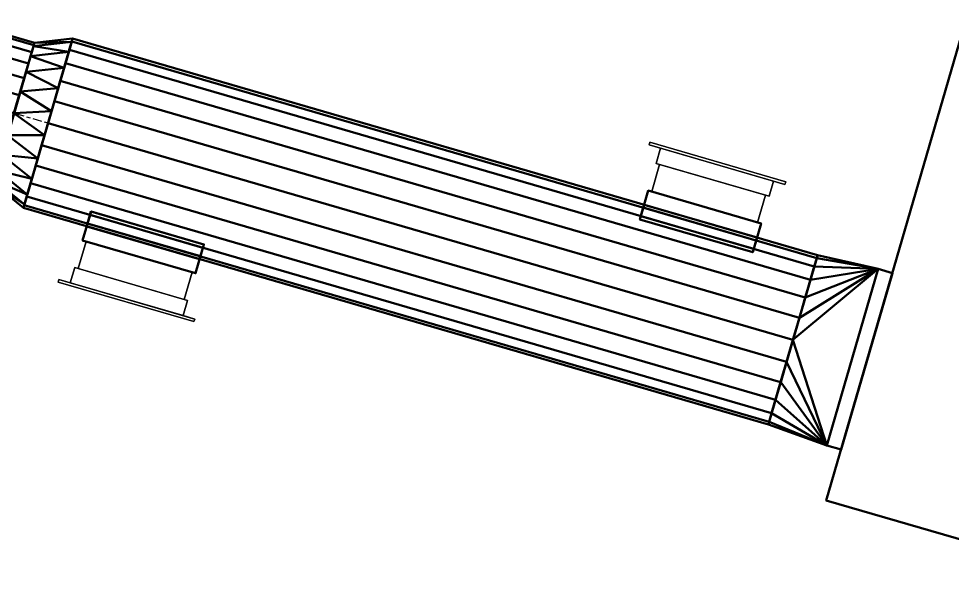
# Model space of a CAD drawing. Header units: inches. Extents: x -1654 to 1344, y -1538 to 36.
# Drawn here: x 219.7 to 283.2, y -848.8 to -809.8 of the extents above; entities that cross this region are included whole.
import ezdxf

# ---------------------------------------------------------------- set-up
doc = ezdxf.new("R2010")
doc.units = ezdxf.units.IN
doc.header["$MEASUREMENT"] = 0
doc.linetypes.add('Center', pattern=[1.25, 0.25, -0.1875, 0.625, -0.1875])
for name, color, linetype, lineweight in [('M-EQPT', 2, 'Continuous', 50), ('M-HVAC-CDFF', 3, 'Continuous', 30), ('M-HVAC-CDFF-SA', 3, 'Continuous', 30), ('M-HVAC-DUCT', 1, 'Center', 30), ('M-HVAC-DUCT-SA', 1, 'Continuous', 50)]:
    doc.layers.add(name, color=color, linetype=linetype, lineweight=lineweight)

# ---------------------------------------------------------------- blocks, each defined once
blk = doc.blocks.new('Heat Pump - Horizontal - Water Source - Heat Pump 3 Ton Horizontal-844840-_3D_')
at = {"layer": 'M-EQPT'}
mesh = blk.add_polyface(dxfattribs=at)
corners = [(-14.998, 12.199, 7.75), (-14.998, 12.199, -7.75), (-27.498, 12.199, -7.75), (-27.498, 12.199, 7.75)]
mesh.append_faces([[corners[k] for k in face] for face in [(2, 3, 0, 1)]])
mesh = blk.add_polyface(dxfattribs=at)
corners = [(-27.498, 12.199, -7.75), (-14.998, 12.199, -7.75), (-14.998, 11.199, -7.75), (-27.498, 11.199, -7.75)]
mesh.append_faces([[corners[k] for k in face] for face in [(0, 1, 2, 3)]])
mesh = blk.add_polyface(dxfattribs=at)
corners = [(-27.498, 12.199, 7.75), (-27.498, 12.199, -7.75), (-27.498, 11.199, -7.75), (-27.498, 11.199, 7.75)]
mesh.append_faces([[corners[k] for k in face] for face in [(0, 1, 2, 3)]])
mesh = blk.add_polyface(dxfattribs=at)
corners = [(-14.998, 12.199, 7.75), (-27.498, 12.199, 7.75), (-27.498, 11.199, 7.75), (-14.998, 11.199, 7.75)]
mesh.append_faces([[corners[k] for k in face] for face in [(0, 1, 2, 3)]])
mesh = blk.add_polyface(dxfattribs=at)
corners = [(-14.998, 12.199, -7.75), (-14.998, 12.199, 7.75), (-14.998, 11.199, 7.75), (-14.998, 11.199, -7.75)]
mesh.append_faces([[corners[k] for k in face] for face in [(0, 1, 2, 3)]])
mesh = blk.add_polyface(dxfattribs=at)
corners = [(31.1, -11.199, 9.65), (31.1, 11.199, 9.65), (-31.1, 11.199, 9.65), (-31.1, -11.199, 9.65)]
mesh.append_faces([[corners[k] for k in face] for face in [(3, 0, 1, 2)]])
mesh = blk.add_polyface(dxfattribs=at)
corners = [(31.1, -11.199, -9.65), (-31.1, -11.199, -9.65), (-31.1, 11.199, -9.65), (31.1, 11.199, -9.65)]
mesh.append_faces([[corners[k] for k in face] for face in [(1, 2, 3, 0)]])
mesh = blk.add_polyface(dxfattribs=at)
corners = [(-31.1, 11.199, 9.65), (31.1, 11.199, 9.65), (31.1, 11.199, -9.65), (-31.1, 11.199, -9.65)]
mesh.append_faces([[corners[k] for k in face] for face in [(0, 1, 2, 3)]])
mesh = blk.add_polyface(dxfattribs=at)
corners = [(-31.1, -11.199, 9.65), (-31.1, 11.199, 9.65), (-31.1, 11.199, -9.65), (-31.1, -11.199, -9.65)]
mesh.append_faces([[corners[k] for k in face] for face in [(0, 1, 2, 3)]])
mesh = blk.add_polyface(dxfattribs=at)
corners = [(-14.998, 11.199, 7.75), (-27.498, 11.199, 7.75), (-27.498, 11.199, -7.75), (-14.998, 11.199, -7.75)]
mesh.append_faces([[corners[k] for k in face] for face in [(1, 2, 3, 0)]])
blk = doc.blocks.new('Rectangular to Round Transition - Angle - 45 Degree-916115-_3D_')
at = {"layer": 'M-HVAC-DUCT', "color": 8, "linetype": 'Continuous', "lineweight": 50}
mesh = blk.add_polyface(dxfattribs=at)
corners = [(0, -6.25, 7.75), (0, 6.25, 7.75), (0, 6.25, -7.75), (0, -6.25, -7.75)]
mesh.append_faces([[corners[k] for k in face] for face in [(0, 1, 2, 3)]], dxfattribs={"color": 8})
mesh = blk.add_polyface(dxfattribs=at)
corners = [(0, -6.25, -7.75), (0, 6.25, -7.75), (4.225, 0, -6)]
mesh.append_faces([[corners[k] for k in face] for face in [(0, 1, 2)]], dxfattribs={"color": 8})
mesh = blk.add_polyface(dxfattribs=at)
corners = [(4.225, 6), (4.225, 5.796, -1.553), (4.225, 5.196, -3), (4.225, 4.243, -4.243), (4.225, 3, -5.196), (4.225, 1.553, -5.796), (4.225, 0, -6), (0, 6.25, -7.75), (0, 6.25, -7.75), (0, 6.25, -7.75), (0, 6.25, -7.75), (0, 6.25, -7.75), (0, 6.25, -7.75), (0, 6.25, -7.75), (0, 6.25, -7.75), (0, 6.25, -7.75), (0, 6.25, -7.75)]
mesh.append_faces([[corners[k] for k in face] for face in [(6, 8, 5), (9, 4, 5), (11, 3, 4), (3, 12, 2), (14, 1, 2), (15, 0, 1)]], dxfattribs={"color": 8})
mesh = blk.add_polyface(dxfattribs=at)
corners = [(0, 6.25, -7.75), (0, 6.25, 7.75), (4.225, 6)]
mesh.append_faces([[corners[k] for k in face] for face in [(0, 1, 2)]], dxfattribs={"color": 8})
mesh = blk.add_polyface(dxfattribs=at)
corners = [(4.225, 0, 6), (4.225, 1.553, 5.796), (4.225, 3, 5.196), (4.225, 4.243, 4.243), (4.225, 5.196, 3), (4.225, 5.796, 1.553), (4.225, 6), (0, 6.25, 7.75), (0, 6.25, 7.75), (0, 6.25, 7.75), (0, 6.25, 7.75), (0, 6.25, 7.75), (0, 6.25, 7.75), (0, 6.25, 7.75), (0, 6.25, 7.75), (0, 6.25, 7.75), (0, 6.25, 7.75)]
mesh.append_faces([[corners[k] for k in face] for face in [(6, 8, 5), (9, 4, 5), (11, 3, 4), (3, 12, 2), (14, 1, 2), (15, 0, 1)]], dxfattribs={"color": 8})
mesh = blk.add_polyface(dxfattribs=at)
corners = [(0, 6.25, 7.75), (0, -6.25, 7.75), (4.225, 0, 6)]
mesh.append_faces([[corners[k] for k in face] for face in [(0, 1, 2)]], dxfattribs={"color": 8})
mesh = blk.add_polyface(dxfattribs=at)
corners = [(4.225, 0, 6), (4.225, -1.553, 5.796), (4.225, -3, 5.196), (4.225, -4.243, 4.243), (4.225, -5.196, 3), (4.225, -5.796, 1.553), (4.225, -6), (4.225, -5.796, -1.553), (4.225, -5.196, -3), (4.225, -4.243, -4.243), (4.225, -3, -5.196), (4.225, -1.553, -5.796), (4.225, 0, -6), (4.225, 1.553, -5.796), (4.225, 3, -5.196), (4.225, 4.243, -4.243), (4.225, 5.196, -3), (4.225, 5.796, -1.553), (4.225, 6), (4.225, 5.796, 1.553), (4.225, 5.196, 3), (4.225, 4.243, 4.243), (4.225, 3, 5.196), (4.225, 1.553, 5.796)]
mesh.append_faces([[corners[k] for k in face] for face in [(7, 4, 5, 6)]], dxfattribs={"vtx0": -1, "color": 8})
mesh.append_faces([[corners[k] for k in face] for face in [(16, 21, 15)]], dxfattribs={"vtx0": -1, "vtx1": -1, "color": 8})
mesh.append_faces([[corners[k] for k in face] for face in [(15, 21, 22, 14), (1, 10, 11)]], dxfattribs={"vtx0": -1, "vtx2": -1, "color": 8})
mesh.append_faces([[corners[k] for k in face] for face in [(22, 12, 13, 14)]], dxfattribs={"vtx0": -1, "vtx3": -1, "color": 8})
mesh.append_faces([[corners[k] for k in face] for face in [(19, 20, 17, 18)]], dxfattribs={"vtx1": -1, "color": 8})
mesh.append_faces([[corners[k] for k in face] for face in [(2, 3, 10, 1), (23, 0, 12, 22), (9, 10, 3), (7, 8, 4)]], dxfattribs={"vtx1": -1, "vtx2": -1, "color": 8})
mesh.append_faces([[corners[k] for k in face] for face in [(0, 1, 11, 12), (3, 4, 8, 9), (20, 21, 16, 17)]], dxfattribs={"vtx1": -1, "vtx3": -1, "color": 8})
mesh = blk.add_polyface(dxfattribs=at)
corners = [(4.225, -6), (4.225, -5.796, 1.553), (4.225, -5.196, 3), (4.225, -4.243, 4.243), (4.225, -3, 5.196), (4.225, -1.553, 5.796), (4.225, 0, 6), (0, -6.25, 7.75), (0, -6.25, 7.75), (0, -6.25, 7.75), (0, -6.25, 7.75), (0, -6.25, 7.75), (0, -6.25, 7.75), (0, -6.25, 7.75), (0, -6.25, 7.75), (0, -6.25, 7.75), (0, -6.25, 7.75)]
mesh.append_faces([[corners[k] for k in face] for face in [(6, 8, 5), (9, 4, 5), (11, 3, 4), (3, 12, 2), (14, 1, 2), (15, 0, 1)]], dxfattribs={"color": 8})
mesh = blk.add_polyface(dxfattribs=at)
corners = [(4.225, 0, -6), (4.225, -1.553, -5.796), (4.225, -3, -5.196), (4.225, -4.243, -4.243), (4.225, -5.196, -3), (4.225, -5.796, -1.553), (4.225, -6), (0, -6.25, -7.75), (0, -6.25, -7.75), (0, -6.25, -7.75), (0, -6.25, -7.75), (0, -6.25, -7.75), (0, -6.25, -7.75), (0, -6.25, -7.75), (0, -6.25, -7.75), (0, -6.25, -7.75), (0, -6.25, -7.75)]
mesh.append_faces([[corners[k] for k in face] for face in [(6, 8, 5), (9, 4, 5), (11, 3, 4), (3, 12, 2), (14, 1, 2), (15, 0, 1)]], dxfattribs={"color": 8})
mesh = blk.add_polyface(dxfattribs=at)
corners = [(0, -6.25, 7.75), (0, -6.25, -7.75), (4.225, -6)]
mesh.append_faces([[corners[k] for k in face] for face in [(0, 1, 2)]], dxfattribs={"color": 8})
blk = doc.blocks.new('Supply Diffuser - Sidewall - 8 x 6-950910-_3D_')
at = {"layer": 'M-HVAC-CDFF'}
mesh = blk.add_polyface(dxfattribs=at)
corners = [(-3.75, 3, 2.75), (3.75, 3, 2.75), (3.75, 3, -2.75), (-3.75, 3, -2.75)]
mesh.append_faces([[corners[k] for k in face] for face in [(1, 2, 3, 0)]])
mesh = blk.add_polyface(dxfattribs=at)
corners = [(-3.75, 3, 2.75), (-3.75, 3, -2.75), (-3.75, 1.078125, -2.75), (-3.75, 1.078125, 2.75)]
mesh.append_faces([[corners[k] for k in face] for face in [(2, 3, 0, 1)]])
mesh = blk.add_polyface(dxfattribs=at)
corners = [(-3.75, 3, -2.75), (3.75, 3, -2.75), (3.75, 1.078125, -2.75), (-3.75, 1.078125, -2.75)]
mesh.append_faces([[corners[k] for k in face] for face in [(2, 3, 0, 1)]])
mesh = blk.add_polyface(dxfattribs=at)
corners = [(3.75, 3, 2.75), (-3.75, 3, 2.75), (-3.75, 1.078125, 2.75), (3.75, 1.078125, 2.75)]
mesh.append_faces([[corners[k] for k in face] for face in [(2, 3, 0, 1)]])
mesh = blk.add_polyface(dxfattribs=at)
corners = [(3.75, 3, -2.75), (3.75, 3, 2.75), (3.75, 1.078125, 2.75), (3.75, 1.078125, -2.75)]
mesh.append_faces([[corners[k] for k in face] for face in [(2, 3, 0, 1)]])
mesh = blk.add_polyface(dxfattribs=at)
corners = [(-4, 1.078125, 3), (4, 1.078125, 3), (4, 1.078125, -3), (-4, 1.078125, -3), (-3.75, 1.078125, 2.75), (-3.75, 1.078125, -2.75), (3.75, 1.078125, -2.75), (3.75, 1.078125, 2.75)]
mesh.append_faces([[corners[k] for k in face] for face in [(3, 5, 6, 2), (2, 6, 7, 1)]], dxfattribs={"vtx0": -1, "vtx2": -1})
mesh.append_faces([[corners[k] for k in face] for face in [(4, 5, 3, 0), (7, 4, 0, 1)]], dxfattribs={"vtx1": -1, "vtx3": -1})
mesh = blk.add_polyface(dxfattribs=at)
corners = [(-4, 1.078125, 3), (-4, 1.078125, -3), (-4, 0, -3), (-4, 0, 3)]
mesh.append_faces([[corners[k] for k in face] for face in [(2, 3, 0, 1)]])
mesh = blk.add_polyface(dxfattribs=at)
corners = [(-4, 1.078125, -3), (4, 1.078125, -3), (4, 0, -3), (-4, 0, -3)]
mesh.append_faces([[corners[k] for k in face] for face in [(2, 3, 0, 1)]])
mesh = blk.add_polyface(dxfattribs=at)
corners = [(4, 1.078125, 3), (-4, 1.078125, 3), (-4, 0, 3), (4, 0, 3)]
mesh.append_faces([[corners[k] for k in face] for face in [(2, 3, 0, 1)]])
mesh = blk.add_polyface(dxfattribs=at)
corners = [(4, 1.078125, -3), (4, 1.078125, 3), (4, 0, 3), (4, 0, -3)]
mesh.append_faces([[corners[k] for k in face] for face in [(2, 3, 0, 1)]])
mesh = blk.add_polyface(dxfattribs=at)
corners = [(4.8125, 0, 3.8125), (4.8125, 0, -3.8125), (-4.8125, 0, -3.8125), (-4.8125, 0, 3.8125), (-4, 0, 3), (-4, 0, -3), (4, 0, -3), (4, 0, 3)]
mesh.append_faces([[corners[k] for k in face] for face in [(3, 4, 5, 2), (2, 5, 6, 1)]], dxfattribs={"vtx0": -1, "vtx2": -1})
mesh.append_faces([[corners[k] for k in face] for face in [(7, 4, 3, 0), (6, 7, 0, 1)]], dxfattribs={"vtx1": -1, "vtx3": -1})
mesh = blk.add_polyface(dxfattribs=at)
corners = [(-4.8125, -0.1875, 3.8125), (4.8125, -0.1875, 3.8125), (4.8125, 0, 3.8125), (-4.8125, 0, 3.8125)]
mesh.append_faces([[corners[k] for k in face] for face in [(3, 0, 1, 2)]])
mesh = blk.add_polyface(dxfattribs=at)
corners = [(-4.8125, -0.1875, -3.8125), (-4.8125, -0.1875, 3.8125), (-4.8125, 0, 3.8125), (-4.8125, 0, -3.8125)]
mesh.append_faces([[corners[k] for k in face] for face in [(0, 1, 2, 3)]])
mesh = blk.add_polyface(dxfattribs=at)
corners = [(4.8125, -0.1875, -3.8125), (-4.8125, -0.1875, -3.8125), (-4.8125, 0, -3.8125), (4.8125, 0, -3.8125)]
mesh.append_faces([[corners[k] for k in face] for face in [(3, 0, 1, 2)]])
mesh = blk.add_polyface(dxfattribs=at)
corners = [(4.8125, -0.1875, 3.8125), (-4.8125, -0.1875, 3.8125), (-4.8125, -0.1875, -3.8125), (4.8125, -0.1875, -3.8125)]
mesh.append_faces([[corners[k] for k in face] for face in [(3, 0, 1, 2)]])
mesh = blk.add_polyface(dxfattribs=at)
corners = [(4.8125, -0.1875, 3.8125), (4.8125, -0.1875, -3.8125), (4.8125, 0, -3.8125), (4.8125, 0, 3.8125)]
mesh.append_faces([[corners[k] for k in face] for face in [(0, 1, 2, 3)]])
blk = doc.blocks.new('Round Transition - Angle - 45 Degree-838119-_3D_')
at = {"layer": 'M-HVAC-DUCT', "color": 8, "linetype": 'Continuous', "lineweight": 50}
mesh = blk.add_polyface(dxfattribs=at)
corners = [(0, -6), (0, -5.757, 1.69), (0, -5.048, 3.244), (0, -3.929, 4.534), (0, -2.492, 5.458), (0, -0.854, 5.939), (0, 0.854, 5.939), (0, 2.492, 5.458), (0, 3.929, 4.534), (0, 5.048, 3.244), (0, 5.757, 1.69), (0, 6), (0, 5.757, -1.69), (0, 5.048, -3.244), (0, 3.929, -4.534), (0, 2.492, -5.458), (0, 0.854, -5.939), (0, -0.854, -5.939), (0, -2.492, -5.458), (0, -3.929, -4.534), (0, -5.048, -3.244), (0, -5.757, -1.69)]
mesh.append_faces([[corners[k] for k in face] for face in [(11, 9, 10)]], dxfattribs={"vtx0": -1, "color": 8})
mesh.append_faces([[corners[k] for k in face] for face in [(14, 3, 12, 13), (12, 3, 11)]], dxfattribs={"vtx0": -1, "vtx1": -1, "color": 8})
mesh.append_faces([[corners[k] for k in face] for face in [(15, 0, 3, 14)]], dxfattribs={"vtx0": -1, "vtx1": -1, "vtx2": -1, "color": 8})
mesh.append_faces([[corners[k] for k in face] for face in [(11, 7, 8, 9), (0, 15, 16, 17)]], dxfattribs={"vtx0": -1, "vtx3": -1, "color": 8})
mesh.append_faces([[corners[k] for k in face] for face in [(6, 7, 11, 5)]], dxfattribs={"vtx1": -1, "vtx2": -1, "color": 8})
mesh.append_faces([[corners[k] for k in face] for face in [(20, 21, 0, 19)]], dxfattribs={"vtx2": -1, "color": 8})
mesh.append_faces([[corners[k] for k in face] for face in [(3, 4, 5, 11), (17, 18, 19, 0)]], dxfattribs={"vtx2": -1, "vtx3": -1, "color": 8})
mesh.append_faces([[corners[k] for k in face] for face in [(0, 1, 2, 3)]], dxfattribs={"vtx3": -1, "color": 8})
mesh = blk.add_polyface(dxfattribs=at)
corners = [(0, -6), (0, -5.757, -1.69), (0, -5.048, -3.244), (0, -3.929, -4.534), (0, -2.492, -5.458), (0, -0.854, -5.939), (0, 0.854, -5.939), (0, 2.492, -5.458), (0, 3.929, -4.534), (0, 5.048, -3.244), (0, 5.757, -1.69), (0, 6), (2.414, 5), (2.414, 4.755, -1.545), (2.414, 4.045, -2.939), (2.414, 2.939, -4.045), (2.414, 1.545, -4.755), (2.414, 0, -5), (2.414, -1.545, -4.755), (2.414, -2.939, -4.045), (2.414, -4.045, -2.939), (2.414, -4.755, -1.545), (2.414, -5)]
mesh.append_faces([[corners[k] for k in face] for face in [(12, 10, 11)]], dxfattribs={"vtx0": -1, "color": 8})
mesh.append_faces([[corners[k] for k in face] for face in [(9, 14, 8), (5, 18, 4), (4, 19, 3)]], dxfattribs={"vtx0": -1, "vtx1": -1, "color": 8})
mesh.append_faces([[corners[k] for k in face] for face in [(13, 9, 10), (15, 7, 8), (20, 2, 3), (17, 5, 6)]], dxfattribs={"vtx0": -1, "vtx2": -1, "color": 8})
mesh.append_faces([[corners[k] for k in face] for face in [(0, 1, 22)]], dxfattribs={"vtx1": -1, "color": 8})
mesh.append_faces([[corners[k] for k in face] for face in [(12, 13, 10), (15, 16, 7), (14, 15, 8), (13, 14, 9), (6, 7, 16), (16, 17, 6), (18, 19, 4), (17, 18, 5), (21, 22, 1), (20, 21, 2), (19, 20, 3), (1, 2, 21)]], dxfattribs={"vtx1": -1, "vtx2": -1, "color": 8})
mesh = blk.add_polyface(dxfattribs=at)
corners = [(0, 6), (0, 5.757, 1.69), (0, 5.048, 3.244), (0, 3.929, 4.534), (0, 2.492, 5.458), (0, 0.854, 5.939), (0, -0.854, 5.939), (0, -2.492, 5.458), (0, -3.929, 4.534), (0, -5.048, 3.244), (0, -5.757, 1.69), (0, -6), (2.414, -5), (2.414, -4.755, 1.545), (2.414, -4.045, 2.939), (2.414, -2.939, 4.045), (2.414, -1.545, 4.755), (2.414, 0, 5), (2.414, 1.545, 4.755), (2.414, 2.939, 4.045), (2.414, 4.045, 2.939), (2.414, 4.755, 1.545), (2.414, 5)]
mesh.append_faces([[corners[k] for k in face] for face in [(12, 10, 11)]], dxfattribs={"vtx0": -1, "color": 8})
mesh.append_faces([[corners[k] for k in face] for face in [(9, 14, 8), (5, 18, 4), (4, 19, 3)]], dxfattribs={"vtx0": -1, "vtx1": -1, "color": 8})
mesh.append_faces([[corners[k] for k in face] for face in [(13, 9, 10), (15, 7, 8), (20, 2, 3), (17, 5, 6)]], dxfattribs={"vtx0": -1, "vtx2": -1, "color": 8})
mesh.append_faces([[corners[k] for k in face] for face in [(0, 1, 22)]], dxfattribs={"vtx1": -1, "color": 8})
mesh.append_faces([[corners[k] for k in face] for face in [(12, 13, 10), (15, 16, 7), (14, 15, 8), (13, 14, 9), (6, 7, 16), (16, 17, 6), (18, 19, 4), (17, 18, 5), (21, 22, 1), (20, 21, 2), (19, 20, 3), (1, 2, 21)]], dxfattribs={"vtx1": -1, "vtx2": -1, "color": 8})
mesh = blk.add_polyface(dxfattribs=at)
corners = [(2.414, -5), (2.414, -4.755, -1.545), (2.414, -4.045, -2.939), (2.414, -2.939, -4.045), (2.414, -1.545, -4.755), (2.414, 0, -5), (2.414, 1.545, -4.755), (2.414, 2.939, -4.045), (2.414, 4.045, -2.939), (2.414, 4.755, -1.545), (2.414, 5), (2.414, 4.755, 1.545), (2.414, 4.045, 2.939), (2.414, 2.939, 4.045), (2.414, 1.545, 4.755), (2.414, 0, 5), (2.414, -1.545, 4.755), (2.414, -2.939, 4.045), (2.414, -4.045, 2.939), (2.414, -4.755, 1.545)]
mesh.append_faces([[corners[k] for k in face] for face in [(9, 19, 4, 6)]], dxfattribs={"vtx0": -1, "vtx1": -1, "vtx2": -1, "vtx3": -1, "color": 8})
mesh.append_faces([[corners[k] for k in face] for face in [(9, 15, 16, 17), (9, 17, 18, 19)]], dxfattribs={"vtx0": -1, "vtx3": -1, "color": 8})
mesh.append_faces([[corners[k] for k in face] for face in [(1, 2, 19, 0), (8, 9, 6, 7)]], dxfattribs={"vtx1": -1, "color": 8})
mesh.append_faces([[corners[k] for k in face] for face in [(14, 15, 9, 13), (12, 13, 9)]], dxfattribs={"vtx1": -1, "vtx2": -1, "color": 8})
mesh.append_faces([[corners[k] for k in face] for face in [(4, 5, 6)]], dxfattribs={"vtx2": -1, "color": 8})
mesh.append_faces([[corners[k] for k in face] for face in [(2, 3, 4, 19)]], dxfattribs={"vtx2": -1, "vtx3": -1, "color": 8})
mesh.append_faces([[corners[k] for k in face] for face in [(9, 10, 11, 12)]], dxfattribs={"vtx3": -1, "color": 8})
blk = doc.blocks.new('Rectangular Takeoff - Standard-916461-_3D_')
at = {"layer": 'M-HVAC-DUCT', "color": 8, "linetype": 'Continuous', "lineweight": 50}
mesh = blk.add_polyface(dxfattribs=at)
corners = [(-1.044, 4, 3), (-1.044, 4, -3), (-1.044, -4, -3), (-1.044, -4, 3)]
mesh.append_faces([[corners[k] for k in face] for face in [(0, 1, 2, 3)]], dxfattribs={"color": 8})
mesh = blk.add_polyface(dxfattribs=at)
corners = [(-1.044, 4, -3), (-1.044, 4, 3), (1, 4, 3), (1, 4, -3)]
mesh.append_faces([[corners[k] for k in face] for face in [(3, 0, 1, 2)]], dxfattribs={"color": 8})
mesh = blk.add_polyface(dxfattribs=at)
corners = [(-1.044, -4, -3), (-1.044, 4, -3), (1, 4, -3), (1, -4, -3)]
mesh.append_faces([[corners[k] for k in face] for face in [(3, 0, 1, 2)]], dxfattribs={"color": 8})
mesh = blk.add_polyface(dxfattribs=at)
corners = [(1, 4, 3), (-1.044, 4, 3), (-1.044, -4, 3), (1, -4, 3)]
mesh.append_faces([[corners[k] for k in face] for face in [(1, 2, 3, 0)]], dxfattribs={"color": 8})
mesh = blk.add_polyface(dxfattribs=at)
corners = [(1, 4, 3), (1, -4, 3), (1, -4, -3), (1, 4, -3)]
mesh.append_faces([[corners[k] for k in face] for face in [(3, 0, 1, 2)]], dxfattribs={"color": 8})
mesh = blk.add_polyface(dxfattribs=at)
corners = [(-1.044, -4, 3), (-1.044, -4, -3), (1, -4, -3), (1, -4, 3)]
mesh.append_faces([[corners[k] for k in face] for face in [(0, 1, 2, 3)]], dxfattribs={"color": 8})
blk = doc.blocks.new('Rectangular Takeoff - Standard-906652-_3D_')
at = {"layer": 'M-HVAC-DUCT', "color": 8, "linetype": 'Continuous', "lineweight": 50}
mesh = blk.add_polyface(dxfattribs=at)
corners = [(-1.044, -4, 3), (-1.044, 4, 3), (-1.044, 4, -3), (-1.044, -4, -3)]
mesh.append_faces([[corners[k] for k in face] for face in [(1, 2, 3, 0)]], dxfattribs={"color": 8})
mesh = blk.add_polyface(dxfattribs=at)
corners = [(-1.044, 4, -3), (1, 4, -3), (1, -4, -3), (-1.044, -4, -3)]
mesh.append_faces([[corners[k] for k in face] for face in [(3, 0, 1, 2)]], dxfattribs={"color": 8})
mesh = blk.add_polyface(dxfattribs=at)
corners = [(-1.044, 4, 3), (1, 4, 3), (1, 4, -3), (-1.044, 4, -3)]
mesh.append_faces([[corners[k] for k in face] for face in [(2, 3, 0, 1)]], dxfattribs={"color": 8})
mesh = blk.add_polyface(dxfattribs=at)
corners = [(1, -4, 3), (1, 4, 3), (-1.044, 4, 3), (-1.044, -4, 3)]
mesh.append_faces([[corners[k] for k in face] for face in [(1, 2, 3, 0)]], dxfattribs={"color": 8})
mesh = blk.add_polyface(dxfattribs=at)
corners = [(1, -4, 3), (1, -4, -3), (1, 4, -3), (1, 4, 3)]
mesh.append_faces([[corners[k] for k in face] for face in [(3, 0, 1, 2)]], dxfattribs={"color": 8})
mesh = blk.add_polyface(dxfattribs=at)
corners = [(-1.044, -4, -3), (1, -4, -3), (1, -4, 3), (-1.044, -4, 3)]
mesh.append_faces([[corners[k] for k in face] for face in [(3, 0, 1, 2)]], dxfattribs={"color": 8})

msp = doc.modelspace()

# ---------------------------------------------------------------- linework, layer by layer
at = {"layer": 'M-HVAC-DUCT', "color": 5}
for q in [(219.398, -816.219, 1338), (272.393, -831.625, 1338), (272.393, -831.625, 1338)]:
    msp.add_line((221.716, -816.893, 1338), q, dxfattribs=at)

# ---------------------------------------------------------------- block references
at = {"layer": 'M-EQPT', "rotation": 73.79013128408253}
msp.add_blockref('Heat Pump - Horizontal - Water Source - Heat Pump 3 Ton Horizontal-844840-_3D_', (294.096, -815.807, 1338), dxfattribs=at)
at = {"layer": 'M-HVAC-CDFF-SA'}
for p, rotation in [((267.224, -819.709, 1338), 163.7901312840832), ((227.072, -828.864, 1338), 343.7901312840834)]:
    msp.add_blockref('Supply Diffuser - Sidewall - 8 x 6-950910-_3D_', p, dxfattribs=dict(at, rotation=rotation))
at = {"layer": 'M-HVAC-DUCT-SA', "color": 8, "rotation": 163.7901312840834}
for name, p in [('Round Transition - Angle - 45 Degree-838119-_3D_', (221.716, -816.893, 1338)), ('Rectangular to Round Transition - Angle - 45 Degree-916115-_3D_', (276.45, -832.805, 1338))]:
    msp.add_blockref(name, p, dxfattribs=at)
at = {"layer": 'M-HVAC-DUCT-SA', "color": 8, "extrusion": (0, 0, -1)}
for name, p, rotation in [('Rectangular Takeoff - Standard-906652-_3D_', (-266.108, -823.55, -1338), 106.2098687159166), ('Rectangular Takeoff - Standard-916461-_3D_', (-228.189, -825.023, -1338), 286.2098687159166)]:
    msp.add_blockref(name, p, dxfattribs=dict(at, rotation=rotation))

# ---------------------------------------------------------------- meshes
at = {"layer": 'M-HVAC-DUCT-SA', "color": 8}
mesh = msp.add_polyface(dxfattribs=at)
corners = [(219.398, -816.219, 1343), (219.759, -814.976, 1342.83), (220.095, -813.818, 1342.33), (220.385, -812.824, 1341.536), (220.606, -812.061, 1340.5), (220.746, -811.581, 1339.294), (220.793, -811.417, 1338), (119.007, -781.827, 1338), (118.96, -781.99, 1339.294), (118.82, -782.47, 1340.5), (118.599, -783.233, 1341.536), (118.309, -784.228, 1342.33), (117.973, -785.385, 1342.83), (117.612, -786.628, 1343)]
mesh.append_faces([[corners[k] for k in face] for face in [(8, 9, 4, 5), (3, 4, 9, 10), (11, 12, 1, 2), (2, 3, 10, 11)]], dxfattribs={"vtx1": -1, "vtx3": -1, "color": 8})
mesh.append_faces([[corners[k] for k in face] for face in [(6, 7, 8, 5)]], dxfattribs={"vtx2": -1, "color": 8})
mesh.append_faces([[corners[k] for k in face] for face in [(12, 13, 0, 1)]], dxfattribs={"vtx3": -1, "color": 8})
mesh = msp.add_polyface(dxfattribs=at)
corners = [(220.793, -811.417, 1338), (220.746, -811.581, 1336.706), (220.606, -812.061, 1335.5), (220.385, -812.824, 1334.464), (220.095, -813.818, 1333.67), (219.759, -814.976, 1333.17), (219.398, -816.219, 1333), (117.612, -786.628, 1333), (117.973, -785.385, 1333.17), (118.309, -784.228, 1333.67), (118.599, -783.233, 1334.464), (118.82, -782.47, 1335.5), (118.96, -781.99, 1336.706), (119.007, -781.827, 1338)]
mesh.append_faces([[corners[k] for k in face] for face in [(7, 8, 5, 6)]], dxfattribs={"vtx1": -1, "color": 8})
mesh.append_faces([[corners[k] for k in face] for face in [(8, 9, 4, 5), (3, 4, 9, 10), (11, 12, 1, 2), (2, 3, 10, 11)]], dxfattribs={"vtx1": -1, "vtx3": -1, "color": 8})
mesh.append_faces([[corners[k] for k in face] for face in [(12, 13, 0, 1)]], dxfattribs={"vtx3": -1, "color": 8})
mesh = msp.add_polyface(dxfattribs=at)
corners = [(220.793, -811.417, 1338), (220.746, -811.581, 1339.294), (220.606, -812.061, 1340.5), (220.385, -812.824, 1341.536), (220.095, -813.818, 1342.33), (219.759, -814.976, 1342.83), (219.398, -816.219, 1343), (219.036, -817.461, 1342.83), (218.7, -818.619, 1342.33), (218.411, -819.614, 1341.536), (218.189, -820.377, 1340.5), (218.049, -820.856, 1339.294), (218.002, -821.02, 1338), (218.049, -820.856, 1336.706), (218.189, -820.377, 1335.5), (218.411, -819.614, 1334.464), (218.7, -818.619, 1333.67), (219.036, -817.461, 1333.17), (219.398, -816.219, 1333), (219.759, -814.976, 1333.17), (220.095, -813.818, 1333.67), (220.385, -812.824, 1334.464), (220.606, -812.061, 1335.5), (220.746, -811.581, 1336.706)]
mesh.append_faces([[corners[k] for k in face] for face in [(10, 7, 8, 9), (7, 5, 6), (12, 10, 11)]], dxfattribs={"vtx0": -1, "color": 8})
mesh.append_faces([[corners[k] for k in face] for face in [(21, 15, 19, 20)]], dxfattribs={"vtx0": -1, "vtx1": -1, "color": 8})
mesh.append_faces([[corners[k] for k in face] for face in [(3, 15, 21, 0), (10, 12, 3, 7)]], dxfattribs={"vtx0": -1, "vtx1": -1, "vtx2": -1, "vtx3": -1, "color": 8})
mesh.append_faces([[corners[k] for k in face] for face in [(15, 3, 12, 13)]], dxfattribs={"vtx0": -1, "vtx1": -1, "vtx3": -1, "color": 8})
mesh.append_faces([[corners[k] for k in face] for face in [(14, 15, 13)]], dxfattribs={"vtx1": -1, "color": 8})
mesh.append_faces([[corners[k] for k in face] for face in [(1, 2, 3, 0), (15, 16, 17)]], dxfattribs={"vtx2": -1, "color": 8})
mesh.append_faces([[corners[k] for k in face] for face in [(3, 4, 5, 7), (17, 18, 19, 15)]], dxfattribs={"vtx2": -1, "vtx3": -1, "color": 8})
mesh.append_faces([[corners[k] for k in face] for face in [(21, 22, 23, 0)]], dxfattribs={"vtx3": -1, "color": 8})
mesh = msp.add_polyface(dxfattribs=at)
corners = [(220.041, -822.654, 1338), (220.098, -822.458, 1339.553), (220.265, -821.882, 1341), (220.531, -820.967, 1342.243), (220.878, -819.773, 1343.196), (221.282, -818.384, 1343.796), (221.716, -816.893, 1344), (222.149, -815.401, 1343.796), (222.553, -814.012, 1343.196), (222.9, -812.819, 1342.243), (223.166, -811.903, 1341), (223.334, -811.327, 1339.553), (223.391, -811.131, 1338), (223.334, -811.327, 1336.447), (223.166, -811.903, 1335), (222.9, -812.819, 1333.757), (222.553, -814.012, 1332.804), (222.149, -815.401, 1332.204), (221.716, -816.893, 1332), (221.282, -818.384, 1332.204), (220.878, -819.773, 1332.804), (220.531, -820.967, 1333.757), (220.265, -821.882, 1335), (220.098, -822.458, 1336.447)]
mesh.append_faces([[corners[k] for k in face] for face in [(19, 22, 17, 18), (7, 2, 5, 6)]], dxfattribs={"vtx0": -1, "vtx1": -1, "color": 8})
mesh.append_faces([[corners[k] for k in face] for face in [(7, 23, 1, 2)]], dxfattribs={"vtx0": -1, "vtx1": -1, "vtx3": -1, "color": 8})
mesh.append_faces([[corners[k] for k in face] for face in [(13, 22, 23, 11), (22, 13, 14, 17), (7, 10, 11, 23)]], dxfattribs={"vtx0": -1, "vtx2": -1, "vtx3": -1, "color": 8})
mesh.append_faces([[corners[k] for k in face] for face in [(16, 17, 14, 15), (12, 13, 11)]], dxfattribs={"vtx1": -1, "color": 8})
mesh.append_faces([[corners[k] for k in face] for face in [(20, 21, 22, 19), (23, 0, 1)]], dxfattribs={"vtx2": -1, "color": 8})
mesh.append_faces([[corners[k] for k in face] for face in [(2, 3, 4, 5), (7, 8, 9, 10)]], dxfattribs={"vtx3": -1, "color": 8})
mesh = msp.add_polyface(dxfattribs=at)
corners = [(223.391, -811.131, 1338), (223.334, -811.327, 1339.553), (223.166, -811.903, 1341), (222.9, -812.819, 1342.243), (222.553, -814.012, 1343.196), (222.149, -815.401, 1343.796), (221.716, -816.893, 1344), (272.393, -831.625, 1344), (272.826, -830.134, 1343.796), (273.23, -828.744, 1343.196), (273.577, -827.551, 1342.243), (273.843, -826.636, 1341), (274.011, -826.06, 1339.553), (274.068, -825.864, 1338)]
mesh.append_faces([[corners[k] for k in face] for face in [(7, 8, 5, 6)]], dxfattribs={"vtx1": -1, "color": 8})
mesh.append_faces([[corners[k] for k in face] for face in [(8, 9, 4, 5), (3, 4, 9, 10), (11, 12, 1, 2), (2, 3, 10, 11)]], dxfattribs={"vtx1": -1, "vtx3": -1, "color": 8})
mesh.append_faces([[corners[k] for k in face] for face in [(12, 13, 0, 1)]], dxfattribs={"vtx3": -1, "color": 8})
mesh = msp.add_polyface(dxfattribs=at)
corners = [(221.716, -816.893, 1332), (222.149, -815.401, 1332.204), (222.553, -814.012, 1332.804), (222.9, -812.819, 1333.757), (223.166, -811.903, 1335), (223.334, -811.327, 1336.447), (223.391, -811.131, 1338), (274.068, -825.864, 1338), (274.011, -826.06, 1336.447), (273.843, -826.636, 1335), (273.577, -827.551, 1333.757), (273.23, -828.744, 1332.804), (272.826, -830.134, 1332.204), (272.393, -831.625, 1332)]
mesh.append_faces([[corners[k] for k in face] for face in [(7, 8, 5, 6)]], dxfattribs={"vtx1": -1, "color": 8})
mesh.append_faces([[corners[k] for k in face] for face in [(8, 9, 4, 5), (3, 4, 9, 10), (11, 12, 1, 2), (2, 3, 10, 11)]], dxfattribs={"vtx1": -1, "vtx3": -1, "color": 8})
mesh.append_faces([[corners[k] for k in face] for face in [(12, 13, 0, 1)]], dxfattribs={"vtx3": -1, "color": 8})
mesh = msp.add_polyface(dxfattribs=at)
corners = [(221.716, -816.893, 1344), (221.282, -818.384, 1343.796), (220.878, -819.773, 1343.196), (220.531, -820.967, 1342.243), (220.265, -821.882, 1341), (220.098, -822.458, 1339.553), (220.041, -822.654, 1338), (270.718, -837.387, 1338), (270.775, -837.19, 1339.553), (270.942, -836.615, 1341), (271.209, -835.699, 1342.243), (271.555, -834.506, 1343.196), (271.959, -833.116, 1343.796), (272.393, -831.625, 1344)]
mesh.append_faces([[corners[k] for k in face] for face in [(8, 9, 4, 5), (3, 4, 9, 10), (11, 12, 1, 2), (2, 3, 10, 11)]], dxfattribs={"vtx1": -1, "vtx3": -1, "color": 8})
mesh.append_faces([[corners[k] for k in face] for face in [(6, 7, 8, 5)]], dxfattribs={"vtx2": -1, "color": 8})
mesh.append_faces([[corners[k] for k in face] for face in [(12, 13, 0, 1)]], dxfattribs={"vtx3": -1, "color": 8})
mesh = msp.add_polyface(dxfattribs=at)
corners = [(220.041, -822.654, 1338), (220.098, -822.458, 1336.447), (220.265, -821.882, 1335), (220.531, -820.967, 1333.757), (220.878, -819.773, 1332.804), (221.282, -818.384, 1332.204), (221.716, -816.893, 1332), (272.393, -831.625, 1332), (271.959, -833.116, 1332.204), (271.555, -834.506, 1332.804), (271.209, -835.699, 1333.757), (270.942, -836.615, 1335), (270.775, -837.19, 1336.447), (270.718, -837.387, 1338)]
mesh.append_faces([[corners[k] for k in face] for face in [(7, 8, 5, 6)]], dxfattribs={"vtx1": -1, "color": 8})
mesh.append_faces([[corners[k] for k in face] for face in [(8, 9, 4, 5), (3, 4, 9, 10), (11, 12, 1, 2), (2, 3, 10, 11)]], dxfattribs={"vtx1": -1, "vtx3": -1, "color": 8})
mesh.append_faces([[corners[k] for k in face] for face in [(12, 13, 0, 1)]], dxfattribs={"vtx3": -1, "color": 8})
mesh = msp.add_polyface(dxfattribs=at)
corners = [(261.975, -823.435, 1335), (261.975, -823.435, 1341), (262.042, -823.205, 1341), (262.21, -822.629, 1339.553), (262.267, -822.433, 1338), (262.21, -822.629, 1336.447), (262.042, -823.205, 1335)]
mesh.append_faces([[corners[k] for k in face] for face in [(6, 0, 5)]], dxfattribs={"vtx1": -1, "color": 8})
mesh.append_faces([[corners[k] for k in face] for face in [(0, 1, 4, 5)]], dxfattribs={"vtx1": -1, "vtx3": -1, "color": 8})
mesh.append_faces([[corners[k] for k in face] for face in [(1, 2, 3, 4)]], dxfattribs={"vtx3": -1, "color": 8})
mesh = msp.add_polyface(dxfattribs=at)
corners = [(269.949, -824.666, 1338), (262.267, -822.433, 1338), (262.21, -822.629, 1339.553), (262.042, -823.205, 1341), (269.724, -825.438, 1341), (269.892, -824.862, 1339.553)]
mesh.append_faces([[corners[k] for k in face] for face in [(2, 3, 4, 5), (5, 0, 1, 2)]], dxfattribs={"vtx3": -1, "color": 8})
mesh = msp.add_polyface(dxfattribs=at)
corners = [(262.267, -822.433, 1338), (269.949, -824.666, 1338), (269.892, -824.862, 1336.447), (269.724, -825.438, 1335), (262.042, -823.205, 1335), (262.21, -822.629, 1336.447)]
mesh.append_faces([[corners[k] for k in face] for face in [(5, 0, 1, 2), (2, 3, 4, 5)]], dxfattribs={"vtx3": -1, "color": 8})
mesh = msp.add_polyface(dxfattribs=at)
corners = [(224.639, -822.904, 1341), (224.639, -822.904, 1335), (224.572, -823.134, 1335), (224.405, -823.71, 1336.447), (224.348, -823.906, 1338), (224.405, -823.71, 1339.553), (224.572, -823.134, 1341)]
mesh.append_faces([[corners[k] for k in face] for face in [(6, 0, 5)]], dxfattribs={"vtx1": -1, "color": 8})
mesh.append_faces([[corners[k] for k in face] for face in [(0, 1, 4, 5)]], dxfattribs={"vtx1": -1, "vtx3": -1, "color": 8})
mesh.append_faces([[corners[k] for k in face] for face in [(1, 2, 3, 4)]], dxfattribs={"vtx3": -1, "color": 8})
mesh = msp.add_polyface(dxfattribs=at)
corners = [(224.348, -823.906, 1338), (232.03, -826.139, 1338), (232.087, -825.943, 1339.553), (232.254, -825.368, 1341), (224.572, -823.134, 1341), (224.405, -823.71, 1339.553)]
mesh.append_faces([[corners[k] for k in face] for face in [(2, 5, 0, 1)]], dxfattribs={"vtx0": -1, "color": 8})
mesh.append_faces([[corners[k] for k in face] for face in [(2, 3, 4, 5)]], dxfattribs={"vtx3": -1, "color": 8})
mesh = msp.add_polyface(dxfattribs=at)
corners = [(232.03, -826.139, 1338), (224.348, -823.906, 1338), (224.405, -823.71, 1336.447), (224.572, -823.134, 1335), (232.254, -825.368, 1335), (232.087, -825.943, 1336.447)]
mesh.append_faces([[corners[k] for k in face] for face in [(2, 3, 4, 5), (5, 0, 1, 2)]], dxfattribs={"vtx3": -1, "color": 8})
mesh = msp.add_polyface(dxfattribs=at)
corners = [(232.321, -825.137, 1341), (224.639, -822.904, 1341), (224.572, -823.134, 1341), (232.254, -825.368, 1341)]
mesh.append_faces([[corners[k] for k in face] for face in [(0, 1, 2, 3)]], dxfattribs={"color": 8})
mesh = msp.add_polyface(dxfattribs=at)
corners = [(224.639, -822.904, 1335), (232.321, -825.137, 1335), (232.254, -825.368, 1335), (224.572, -823.134, 1335)]
mesh.append_faces([[corners[k] for k in face] for face in [(3, 0, 1, 2)]], dxfattribs={"color": 8})
mesh = msp.add_polyface(dxfattribs=at)
corners = [(224.639, -822.904, 1335), (224.639, -822.904, 1341), (232.321, -825.137, 1341), (232.321, -825.137, 1335)]
mesh.append_faces([[corners[k] for k in face] for face in [(0, 1, 2, 3)]], dxfattribs={"color": 8})
mesh = msp.add_polyface(dxfattribs=at)
corners = [(261.975, -823.435, 1341), (269.657, -825.669, 1341), (269.724, -825.438, 1341), (262.042, -823.205, 1341)]
mesh.append_faces([[corners[k] for k in face] for face in [(3, 0, 1, 2)]], dxfattribs={"color": 8})
mesh = msp.add_polyface(dxfattribs=at)
corners = [(269.657, -825.669, 1335), (261.975, -823.435, 1335), (262.042, -823.205, 1335), (269.724, -825.438, 1335)]
mesh.append_faces([[corners[k] for k in face] for face in [(3, 0, 1, 2)]], dxfattribs={"color": 8})
mesh = msp.add_polyface(dxfattribs=at)
corners = [(261.975, -823.435, 1335), (269.657, -825.669, 1335), (269.657, -825.669, 1341), (261.975, -823.435, 1341)]
mesh.append_faces([[corners[k] for k in face] for face in [(1, 2, 3, 0)]], dxfattribs={"color": 8})
mesh = msp.add_polyface(dxfattribs=at)
corners = [(269.657, -825.669, 1341), (269.657, -825.669, 1335), (269.724, -825.438, 1335), (269.892, -824.862, 1336.447), (269.949, -824.666, 1338), (269.892, -824.862, 1339.553), (269.724, -825.438, 1341)]
mesh.append_faces([[corners[k] for k in face] for face in [(6, 0, 5)]], dxfattribs={"vtx1": -1, "color": 8})
mesh.append_faces([[corners[k] for k in face] for face in [(0, 1, 4, 5)]], dxfattribs={"vtx1": -1, "vtx3": -1, "color": 8})
mesh.append_faces([[corners[k] for k in face] for face in [(1, 2, 3, 4)]], dxfattribs={"vtx3": -1, "color": 8})
mesh = msp.add_polyface(dxfattribs=at)
corners = [(232.321, -825.137, 1335), (232.321, -825.137, 1341), (232.254, -825.368, 1341), (232.087, -825.943, 1339.553), (232.03, -826.139, 1338), (232.087, -825.943, 1336.447), (232.254, -825.368, 1335)]
mesh.append_faces([[corners[k] for k in face] for face in [(6, 0, 5)]], dxfattribs={"vtx1": -1, "color": 8})
mesh.append_faces([[corners[k] for k in face] for face in [(0, 1, 4, 5)]], dxfattribs={"vtx1": -1, "vtx3": -1, "color": 8})
mesh.append_faces([[corners[k] for k in face] for face in [(1, 2, 3, 4)]], dxfattribs={"vtx3": -1, "color": 8})
mesh = msp.add_polyface(dxfattribs=at)
corners = [(270.718, -837.387, 1338), (270.775, -837.19, 1336.447), (270.942, -836.615, 1335), (271.209, -835.699, 1333.757), (271.555, -834.506, 1332.804), (271.959, -833.116, 1332.204), (272.393, -831.625, 1332), (272.826, -830.134, 1332.204), (273.23, -828.744, 1332.804), (273.577, -827.551, 1333.757), (273.843, -826.636, 1335), (274.011, -826.06, 1336.447), (274.068, -825.864, 1338), (274.011, -826.06, 1339.553), (273.843, -826.636, 1341), (273.577, -827.551, 1342.243), (273.23, -828.744, 1343.196), (272.826, -830.134, 1343.796), (272.393, -831.625, 1344), (271.959, -833.116, 1343.796), (271.555, -834.506, 1343.196), (271.209, -835.699, 1342.243), (270.942, -836.615, 1341), (270.775, -837.19, 1339.553)]
mesh.append_faces([[corners[k] for k in face] for face in [(4, 2, 3), (10, 7, 8, 9), (13, 11, 12)]], dxfattribs={"vtx0": -1, "color": 8})
mesh.append_faces([[corners[k] for k in face] for face in [(19, 22, 17, 18)]], dxfattribs={"vtx0": -1, "vtx1": -1, "color": 8})
mesh.append_faces([[corners[k] for k in face] for face in [(23, 1, 17, 22), (5, 7, 2, 4)]], dxfattribs={"vtx0": -1, "vtx1": -1, "vtx2": -1, "color": 8})
mesh.append_faces([[corners[k] for k in face] for face in [(6, 7, 5)]], dxfattribs={"vtx1": -1, "color": 8})
mesh.append_faces([[corners[k] for k in face] for face in [(1, 2, 11, 13), (10, 11, 2, 7), (13, 14, 17, 1)]], dxfattribs={"vtx1": -1, "vtx2": -1, "vtx3": -1, "color": 8})
mesh.append_faces([[corners[k] for k in face] for face in [(23, 0, 1), (20, 21, 22, 19), (15, 16, 17, 14)]], dxfattribs={"vtx2": -1, "color": 8})

doc.saveas('drawing.dxf')
